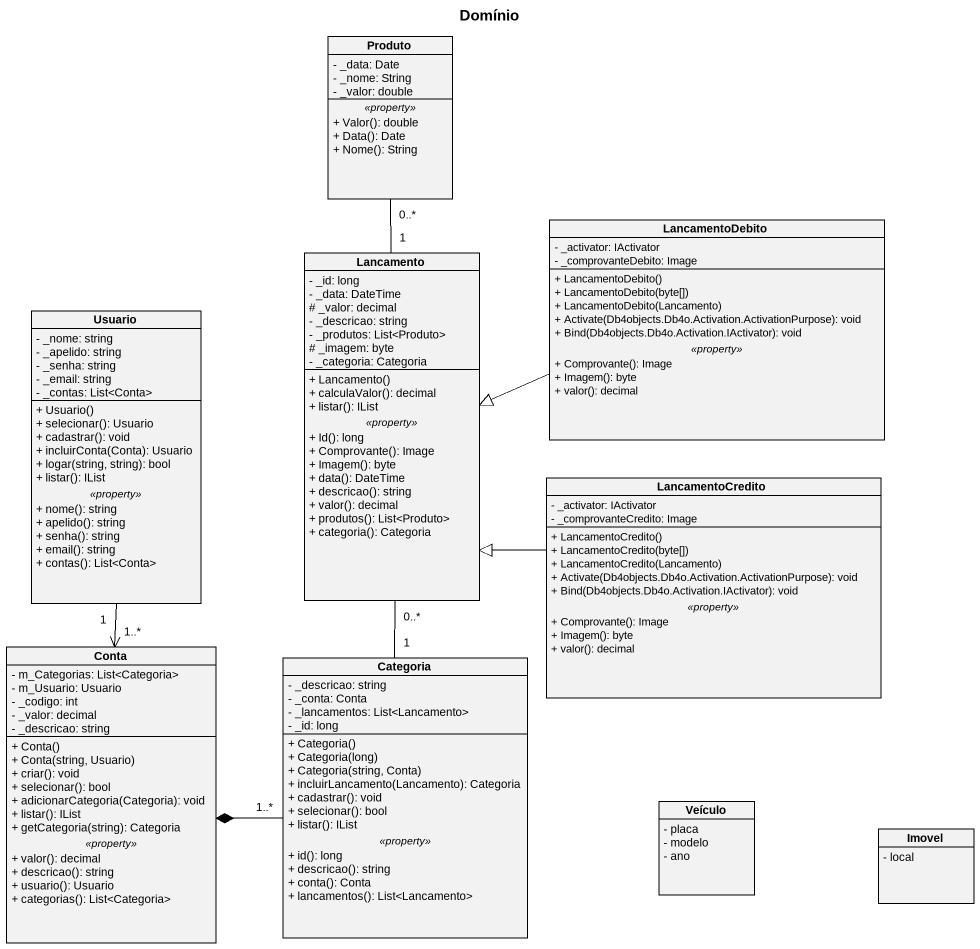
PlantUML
@startuml
title Domínio
hide circle
hide empty members
skinparam classAttributeIconSize 0
class Produto {
  - _data: Date
  - _nome: String
  - _valor: double
  .. <<property>> ..
  + Valor(): double
  + Data(): Date
  + Nome(): String
}
class LancamentoDebito {
  - _activator: IActivator
  - _comprovanteDebito: Image
  --
  + LancamentoDebito()
  + LancamentoDebito(byte[])
  + LancamentoDebito(Lancamento)
  + Activate(Db4objects.Db4o.Activation.ActivationPurpose): void
  + Bind(Db4objects.Db4o.Activation.IActivator): void
  .. <<property>> ..
  + Comprovante(): Image
  + Imagem(): byte
  + valor(): decimal
}
class Lancamento {
  - _id: long
  - _data: DateTime
  # _valor: decimal
  - _descricao: string
  - _produtos: List<Produto>
  # _imagem: byte
  - _categoria: Categoria
  --
  + Lancamento()
  + calculaValor(): decimal
  + listar(): IList
  .. <<property>> ..
  + Id(): long
  + Comprovante(): Image
  + Imagem(): byte
  + data(): DateTime
  + descricao(): string
  + valor(): decimal
  + produtos(): List<Produto>
  + categoria(): Categoria
}
class Usuario {
  - _nome: string
  - _apelido: string
  - _senha: string
  - _email: string
  - _contas: List<Conta>
  --
  + Usuario()
  + selecionar(): Usuario
  + cadastrar(): void
  + incluirConta(Conta): Usuario
  + logar(string, string): bool
  + listar(): IList
  .. <<property>> ..
  + nome(): string
  + apelido(): string
  + senha(): string
  + email(): string
  + contas(): List<Conta>
}
class LancamentoCredito {
  - _activator: IActivator
  - _comprovanteCredito: Image
  --
  + LancamentoCredito()
  + LancamentoCredito(byte[])
  + LancamentoCredito(Lancamento)
  + Activate(Db4objects.Db4o.Activation.ActivationPurpose): void
  + Bind(Db4objects.Db4o.Activation.IActivator): void
  .. <<property>> ..
  + Comprovante(): Image
  + Imagem(): byte
  + valor(): decimal
}
class Conta {
  - m_Categorias: List<Categoria>
  - m_Usuario: Usuario
  - _codigo: int
  - _valor: decimal
  - _descricao: string
  --
  + Conta()
  + Conta(string, Usuario)
  + criar(): void
  + selecionar(): bool
  + adicionarCategoria(Categoria): void
  + listar(): IList
  + getCategoria(string): Categoria
  .. <<property>> ..
  + valor(): decimal
  + descricao(): string
  + usuario(): Usuario
  + categorias(): List<Categoria>
}
class Categoria {
  - _descricao: string
  - _conta: Conta
  - _lancamentos: List<Lancamento>
  - _id: long
  --
  + Categoria()
  + Categoria(long)
  + Categoria(string, Conta)
  + incluirLancamento(Lancamento): Categoria
  + cadastrar(): void
  + selecionar(): bool
  + listar(): IList
  .. <<property>> ..
  + id(): long
  + descricao(): string
  + conta(): Conta
  + lancamentos(): List<Lancamento>
}
class Veículo {
  - placa
  - modelo
  - ano
}
class Imovel {
  - local
}
LancamentoDebito -left-|> Lancamento
Lancamento "1" -up- "0..*" Produto
LancamentoCredito -left-|> Lancamento
Conta "1..*" <-up- "1" Usuario
Categoria "1" -up- "0..*" Lancamento
Categoria "1..*" -left-* Conta
@enduml
